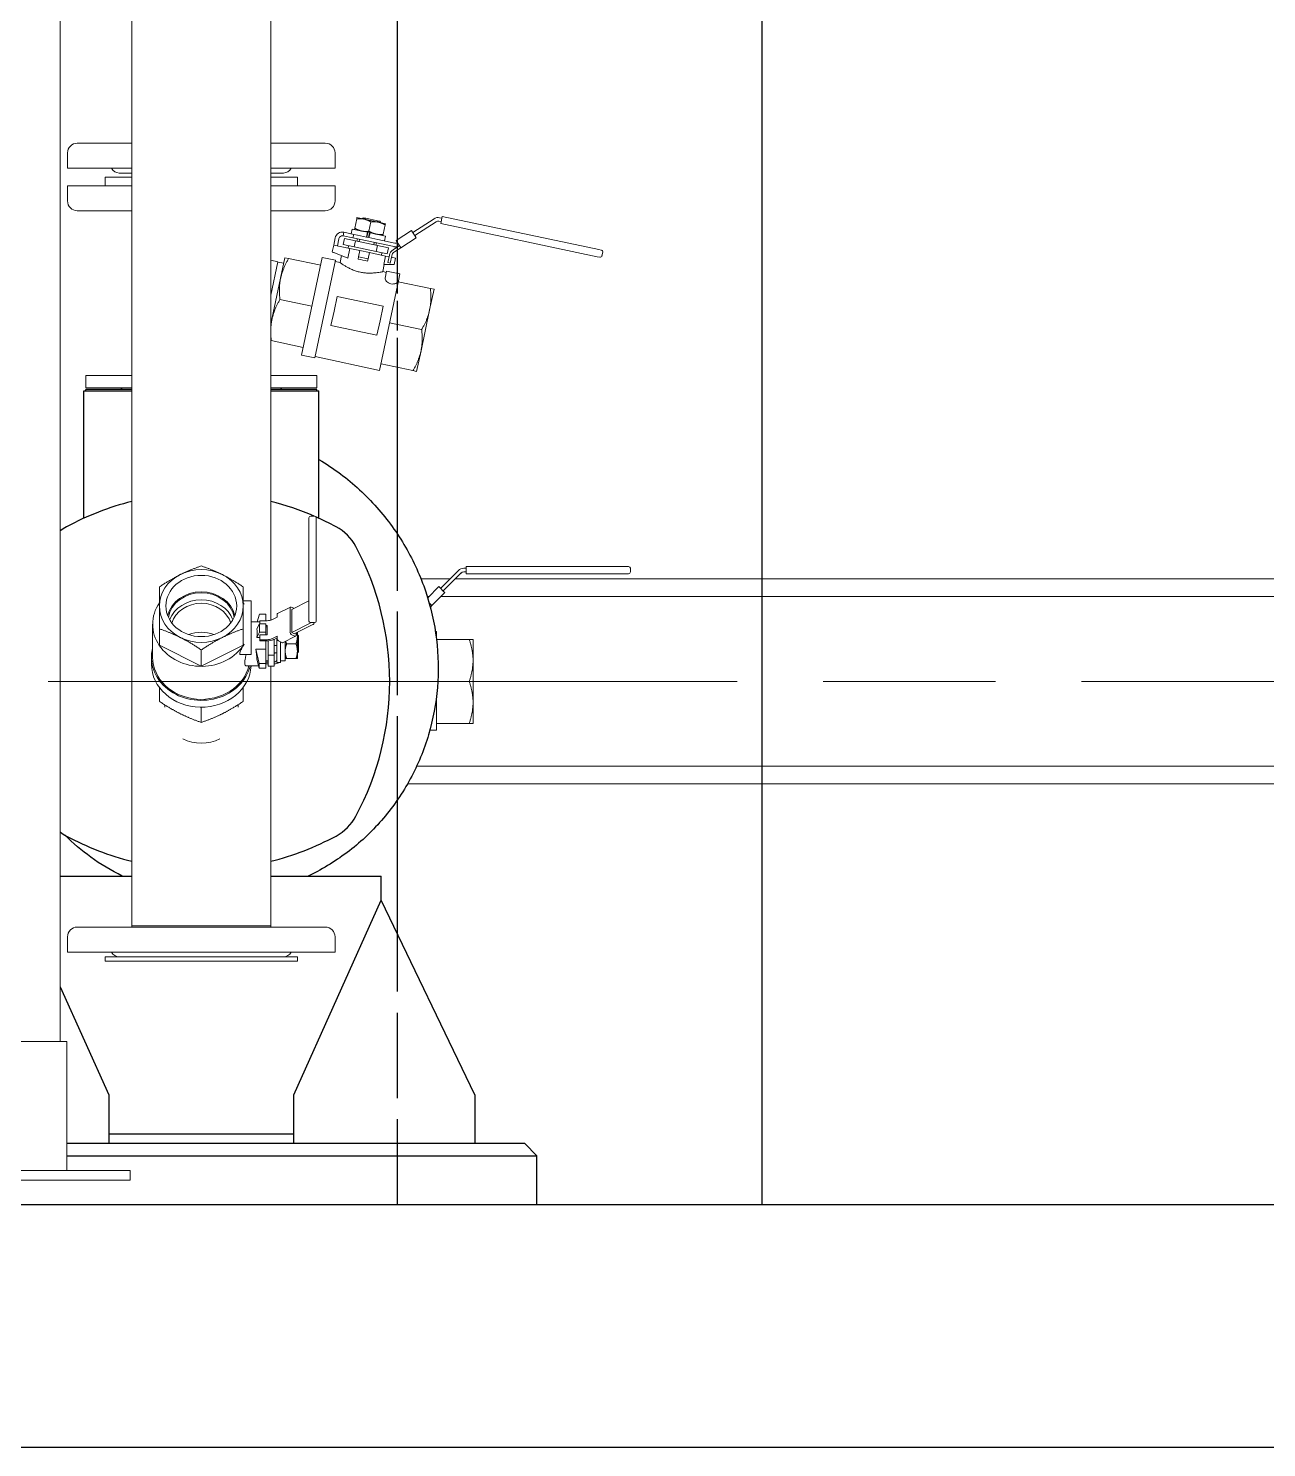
# Model space of a CAD drawing. Header units: millimetres. Extents: x 0 to 100323, y 0 to 59400.
# Drawn here: x 25514 to 26533, y 44541 to 45707 of the extents above; entities that cross this region are included whole.
import ezdxf

# ---------------------------------------------------------------- set-up
doc = ezdxf.new("R2010")
doc.units = ezdxf.units.MM
doc.header["$LTSCALE"] = 100
doc.linetypes.add('CHAIN', pattern=[0.3543, 0.2362, -0.0295, 0.0591, -0.0295])
doc.linetypes.add('DASHED', pattern=[0.2067, 0.1654, -0.0413])
doc.layers.add('Hidden', color=7, linetype='DASHED', lineweight=25)
doc.layers.add('Visible', color=7, linetype='Continuous', lineweight=25)
doc.layers.add('P_Biomass (BM)', color=150, linetype='Continuous', lineweight=18, true_color=0x007fff)
doc.layers.add('P_BioMass CenterLine', color=150, linetype='CHAIN', lineweight=18, true_color=0x007fff)

msp = doc.modelspace()

# ---------------------------------------------------------------- linework, layer by layer
at = {"layer": 'Hidden', "ltscale": 0.107633}
msp.add_line((25818, 45528.1), (25818, 45533.7), dxfattribs=at)
at = {"layer": 'Hidden', "ltscale": 0.045347}
msp.add_line((25818, 45525.4), (25818, 45527.8), dxfattribs=at)
at = {"layer": 'Hidden', "ltscale": 1.469807}
msp.add_line((25818, 45428.7), (25818, 45505.9), dxfattribs=at)
at = {"layer": 'Hidden', "ltscale": 4.156791}
msp.add_line((25818, 45073.2), (25818, 45291.5), dxfattribs=at)
at = {"layer": 'Hidden', "ltscale": 4.232037}
msp.add_line((25818, 44740.5), (25818, 44962.7), dxfattribs=at)
at = {"layer": 'P_Biomass (BM)'}
for p, q in [((25599.5, 45752), (25599.5, 44969.5)), ((25713.8, 45752), (25713.8, 45220.8)), ((25540.6, 45715.3), (25540.6, 44874.5)), ((25546.6, 45592.5), (25546.6, 45605)), ((25599.5, 45613), (25554.6, 45613)), ((25758.6, 45613), (25713.8, 45613)), ((25766.6, 45592.5), (25766.6, 45605)), ((25599.5, 45592.5), (25546.6, 45592.5)), ((25766.6, 45592.5), (25713.8, 45592.5)), ((25577.6, 45585), (25599.5, 45585)), ((25577.6, 45585), (25577.6, 45578)), ((25599.5, 45588.5), (25589.1, 45588.5)), ((25724.1, 45588.5), (25713.8, 45588.5)), ((25713.8, 45585), (25735.6, 45585)), ((25735.6, 45585), (25735.6, 45578)), ((25546.6, 45578), (25599.5, 45578)), ((25546.6, 45578), (25546.6, 45565.5)), ((25713.8, 45578), (25766.6, 45578)), ((25766.6, 45578), (25766.6, 45565.5)), ((25554.6, 45557.5), (25599.5, 45557.5)), ((25713.8, 45557.5), (25758.6, 45557.5)), ((25782.8, 45543.1), (25784.4, 45550.8)), ((25784.4, 45550.8), (25784.6, 45551.8)), ((25790.5, 45550.6), (25784.6, 45551.8)), ((25789.7, 45551.7), (25788.5, 45551)), ((25789.7, 45551.7), (25791.8, 45551.3)), ((25802.2, 45548.1), (25790.5, 45550.6)), ((25791.8, 45551.3), (25801.4, 45549.3)), ((25794.5, 45540.6), (25796.1, 45548.3)), ((25801.4, 45549.3), (25803.4, 45548.8)), ((25808.1, 45546.8), (25802.2, 45548.1)), ((25803.4, 45548.8), (25804.2, 45547.7)), ((25806.2, 45538.1), (25807.9, 45545.8)), ((25807.9, 45545.8), (25808.1, 45546.8)), ((25830.5, 45539.5), (25848, 45550.9)), ((25832.2, 45537), (25849.7, 45548.4)), ((25851.9, 45548.8), (25853.9, 45548.4)), ((25852.6, 45551.7), (25854.5, 45551.3)), ((25853.9, 45548.4), (25853.6, 45546.9)), ((25982.3, 45519.7), (25853.6, 45546.9)), ((25853.9, 45548.4), (25854.5, 45551.3)), ((25854.8, 45552.8), (25854.5, 45551.3)), ((25854.8, 45552.8), (25983.5, 45525.5)), ((25765.5, 45529.3), (25766.8, 45535.1)), ((25769.7, 45534.5), (25768.5, 45528.6)), ((25773.3, 45536.8), (25773.9, 45539.8)), ((25781.3, 45535.1), (25773.3, 45536.8)), ((25774.3, 45534.6), (25773.3, 45529.7)), ((25782, 45538), (25773.9, 45539.8)), ((25774.3, 45534.6), (25783.4, 45532.6)), ((25779.8, 45538.5), (25780.6, 45542.4)), ((25793.2, 45539.8), (25780.6, 45542.4)), ((25782, 45538), (25781.3, 45535.1)), ((25781.3, 45535.1), (25815.1, 45528)), ((25782, 45538), (25785, 45537.4)), ((25782.3, 45527.7), (25783.4, 45532.6)), ((25782.8, 45543.1), (25782.5, 45542)), ((25783.4, 45532.6), (25801.5, 45528.8)), ((25785, 45534.3), (25784.6, 45532.4)), ((25792.4, 45535.8), (25785, 45537.4)), ((25786.7, 45534), (25786.3, 45532)), ((25793.2, 45539.8), (25792.4, 45535.8)), ((25792.6, 45535.8), (25792.4, 45535.8)), ((25792.6, 45535.8), (25794.3, 45535.4)), ((25792.8, 45535.8), (25793.7, 45539.7)), ((25793.4, 45539.7), (25793.2, 45539.8)), ((25793.4, 45539.7), (25795.2, 45539.3)), ((25794.1, 45535.5), (25794.9, 45539.4)), ((25794.3, 45535.4), (25794.5, 45535.4)), ((25795.4, 45539.3), (25794.5, 45535.4)), ((25801.9, 45533.8), (25794.5, 45535.4)), ((25795.2, 45539.3), (25795.4, 45539.3)), ((25808, 45536.6), (25795.4, 45539.3)), ((25801.9, 45533.8), (25815.7, 45530.9)), ((25806.2, 45538.1), (25806, 45537)), ((25807.2, 45532.7), (25808, 45536.6)), ((25816.9, 45533), (25829.5, 45541.2)), ((25816.9, 45533), (25817.7, 45531.7)), ((25817.7, 45531.7), (25819.9, 45528.4)), ((25833.3, 45535.3), (25820.7, 45527.1)), ((25830.3, 45539.9), (25829.5, 45541.2)), ((25832.5, 45536.6), (25830.3, 45539.9)), ((25833.3, 45535.3), (25832.5, 45536.6)), ((25765.5, 45529.3), (25764.3, 45523.8)), ((25764.3, 45523.8), (25777.1, 45518.4)), ((25764.3, 45523.4), (25764.4, 45523.8)), ((25766.4, 45522.9), (25764.3, 45523.4)), ((25778.8, 45526.5), (25765.5, 45529.3)), ((25771.9, 45520.6), (25770.7, 45514.9)), ((25773.3, 45529.7), (25782.3, 45527.7)), ((25777.1, 45518.4), (25778.8, 45526.5)), ((25777.7, 45528.7), (25777.3, 45526.8)), ((25778.8, 45526.5), (25787.1, 45524.7)), ((25782.3, 45527.7), (25800.4, 45523.9)), ((25786, 45519.6), (25787.1, 45524.7)), ((25794.9, 45523.1), (25787.1, 45524.7)), ((25793.8, 45517.9), (25794.9, 45523.1)), ((25794.9, 45523.1), (25808.1, 45520.2)), ((25798.5, 45529.4), (25798.9, 45531.4)), ((25800.7, 45531), (25800.2, 45529.1)), ((25800.4, 45523.9), (25801.5, 45528.8)), ((25800.4, 45523.9), (25809.5, 45522)), ((25801.5, 45528.8), (25810.5, 45526.9)), ((25805.1, 45522.9), (25804.7, 45521)), ((25808.1, 45520.2), (25806.6, 45513.2)), ((25811, 45519.6), (25808.1, 45520.2)), ((25809.5, 45522), (25810.5, 45526.9)), ((25811.3, 45520.9), (25810, 45514.8)), ((25813.2, 45520.5), (25811.9, 45514.4)), ((25819.6, 45528.8), (25814.3, 45525.3)), ((25820.7, 45527.1), (25815.4, 45523.7)), ((25819.9, 45528.4), (25820.7, 45527.1)), ((25985.6, 45525.1), (25983.5, 45525.5)), ((25986.1, 45520.4), (25986.8, 45523.3)), ((25713.8, 45516.9), (25719.6, 45515.6)), ((25719.6, 45515.6), (25713.8, 45488.1)), ((25724.4, 45514.3), (25719.5, 45515.3)), ((25721.8, 45502), (25725.4, 45518.8)), ((25728.4, 45518.2), (25725.4, 45518.8)), ((25754.8, 45512.6), (25728.4, 45518.2)), ((25739.1, 45438.8), (25756.1, 45519)), ((25750, 45436.5), (25767, 45516.7)), ((25756.1, 45519), (25767, 45516.7)), ((25766.8, 45515.7), (25770.7, 45514.9)), ((25785.6, 45517.6), (25786, 45519.6)), ((25793.8, 45517.9), (25786, 45519.6)), ((25793.4, 45516), (25793.8, 45517.9)), ((25807.1, 45513.2), (25805.9, 45507.4)), ((25806.6, 45513.2), (25815.3, 45513.3)), ((25811.9, 45514.4), (25810, 45514.8)), ((25816.4, 45518.5), (25812.9, 45519.2)), ((25815.3, 45513.3), (25816.4, 45518.5)), ((25982.3, 45519.7), (25984.4, 45519.2)), ((25714.7, 45468.2), (25721.8, 45502)), ((25818.8, 45499.8), (25803.2, 45426.2)), ((25805.9, 45507.4), (25808.8, 45506.8)), ((25807.8, 45502.1), (25809, 45507.8)), ((25820, 45505.5), (25809, 45507.8)), ((25818.6, 45499.1), (25845, 45493.5)), ((25818.8, 45499.8), (25820, 45505.5)), ((25768.3, 45486.9), (25765.8, 45475)), ((25806.2, 45478.9), (25768.3, 45486.9)), ((25844.4, 45476), (25848, 45492.9)), ((25848, 45492.9), (25845, 45493.5)), ((25747.6, 45478.9), (25721.3, 45484.5)), ((25765.8, 45475), (25763.2, 45463.1)), ((25803.7, 45467), (25806.2, 45478.9)), ((25837.3, 45442.3), (25844.4, 45476)), ((25713.8, 45463.9), (25714.7, 45468.2)), ((25763.2, 45463.1), (25801.1, 45455.1)), ((25801.1, 45455.1), (25803.7, 45467)), ((25811.5, 45465.4), (25837.8, 45459.8)), ((25713.8, 45450.8), (25714.1, 45450.7)), ((25740.5, 45445.1), (25714.1, 45450.7)), ((25739.1, 45438.8), (25750, 45436.5)), ((25833.7, 45425.4), (25837.3, 45442.3)), ((25750.2, 45437.5), (25803.2, 45426.2)), ((25804.4, 45431.6), (25830.7, 45426)), ((25599.5, 45422), (25561.6, 45422)), ((25561.6, 45422), (25561.6, 45412)), ((25751.6, 45422), (25713.8, 45422)), ((25751.6, 45422), (25751.6, 45412)), ((25830.7, 45426), (25833.7, 45425.4)), ((25561.6, 45412), (25599.5, 45412)), ((25713.8, 45412), (25751.6, 45412)), ((25745.1, 45304.9), (25745.1, 45285.8)), ((25746.6, 45306.4), (25749.6, 45306.4)), ((25751.1, 45285.8), (25751.1, 45304.9)), ((25745.1, 45220.1), (25745.1, 45285.8)), ((25751.1, 45285.8), (25751.1, 45220.1)), ((25872.4, 45263.5), (25874.4, 45263.5)), ((25874.4, 45265), (26005.9, 45265)), ((25874.4, 45265), (25874.4, 45263.5)), ((25874.4, 45260.5), (25874.4, 45263.5)), ((26008, 45265), (26005.9, 45265)), ((26009.5, 45260.5), (26009.5, 45263.5)), ((25837.3, 45254.7), (25861, 45254.7)), ((25853.4, 45247), (25868.1, 45261.8)), ((25855.5, 45244.9), (25870.2, 45259.7)), ((25865.3, 45254.7), (27628.3, 45254.7)), ((25872.4, 45260.5), (25874.4, 45260.5)), ((25874.4, 45260.5), (25874.4, 45259)), ((26005.9, 45259), (25874.4, 45259)), ((26005.9, 45259), (26008, 45259)), ((25842.4, 45240.4), (25843.9, 45240.4)), ((25842.8, 45239.3), (25851.9, 45248.4)), ((25856.9, 45243.5), (25846.3, 45232.9)), ((25853, 45247.4), (25851.9, 45248.4)), ((25855.8, 45244.5), (25853, 45247.4)), ((25853.8, 45240.4), (27764.2, 45240.4)), ((25856.9, 45243.5), (25855.8, 45244.5)), ((25691.1, 45236.7), (25697.6, 45236.7)), ((25697.6, 45233.9), (25697.6, 45236.7)), ((25697.6, 45233.9), (25697.6, 45201)), ((25730, 45231.6), (25719.4, 45226.3)), ((25729.6, 45210.9), (25729.6, 45230.8)), ((25730.6, 45231.6), (25732.7, 45230.6)), ((25731, 45229.7), (25745.1, 45236.8)), ((25731, 45229.7), (25731, 45210.6)), ((25844, 45235.2), (25845.2, 45233.9)), ((25844.9, 45234.3), (25844.4, 45233.8)), ((25846.3, 45232.9), (25845, 45231.6)), ((25845.2, 45233.9), (25846.3, 45232.9)), ((25616.6, 45190.4), (25616.6, 45217.5)), ((25704.7, 45219.4), (25697.6, 45219.4)), ((25702.4, 45213.6), (25704.4, 45217.8)), ((25702.6, 45219.4), (25704.4, 45225.9)), ((25704.4, 45225.9), (25709.6, 45225.9)), ((25704.4, 45217.8), (25704.4, 45210.9)), ((25704.4, 45217.8), (25709.6, 45217.8)), ((25710.9, 45220.4), (25704.7, 45220.4)), ((25704.7, 45220.4), (25704.7, 45217.8)), ((25709.6, 45225.9), (25709.6, 45220.4)), ((25709.6, 45217.8), (25709.6, 45210.9)), ((25710.9, 45216.5), (25709.6, 45216.5)), ((25710.9, 45208.7), (25710.9, 45216.5)), ((25719, 45223.4), (25714.5, 45221.1)), ((25719, 45223.4), (25719, 45225.5)), ((25731, 45210.6), (25745.7, 45218)), ((25733.1, 45209.6), (25747.9, 45217)), ((25746.6, 45218.8), (25749.6, 45218.8)), ((25622.1, 45200.2), (25622.1, 45213.7)), ((25691.1, 45200.2), (25691.1, 45213.7)), ((25702.4, 45206.7), (25704.4, 45210.9)), ((25704.7, 45206.7), (25702.4, 45206.7)), ((25704.4, 45210.9), (25709.6, 45210.9)), ((25704.7, 45208.7), (25704.7, 45204.8)), ((25704.7, 45208.7), (25710.9, 45208.7)), ((25704.7, 45204.8), (25704.7, 45203.8)), ((25710.9, 45204.8), (25704.7, 45204.8)), ((25709.6, 45215.5), (25710.9, 45215.5)), ((25710.9, 45215.4), (25709.6, 45215.4)), ((25709.6, 45210.9), (25709.6, 45208.7)), ((25719, 45207.8), (25714.5, 45205.5)), ((25719, 45206.4), (25715.9, 45204.8)), ((25716.6, 45205.2), (25716.6, 45192.1)), ((25718.6, 45206.2), (25718.6, 45203.2)), ((25719, 45205.6), (25719, 45207.8)), ((25734.1, 45207.6), (25723.5, 45202.3)), ((25730.6, 45209.1), (25733.5, 45207.7)), ((25733.1, 45209.6), (25731, 45210.6)), ((25734.5, 45208.4), (25734.5, 45210.3)), ((25735.6, 45207.4), (25735.6, 45210.8)), ((25735.6, 45195.4), (25735.6, 45207.4)), ((25736.6, 45208.1), (25736.6, 45199.5)), ((25850.1, 45211.5), (25849.1, 45211.5)), ((25850.1, 45205.7), (25850.1, 45211.5)), ((25850.1, 45205.7), (25850.1, 45204.7)), ((25850.1, 45205), (25877, 45205)), ((25880.1, 45205), (25877, 45205)), ((25880.1, 45187.8), (25880.1, 45205)), ((25622.1, 45200.2), (25656.6, 45183)), ((25656.6, 45183), (25691.1, 45200.2)), ((25656.6, 45183), (25656.6, 45196.4)), ((25697.6, 45192.6), (25697.6, 45201)), ((25709.6, 45197.1), (25701.4, 45197.1)), ((25704.1, 45185.3), (25701.4, 45197.1)), ((25710.9, 45203.8), (25704.7, 45203.8)), ((25709.6, 45203.8), (25709.6, 45197.1)), ((25709.6, 45197.1), (25709.6, 45185.3)), ((25711.6, 45203.8), (25711.6, 45192.1)), ((25718.6, 45200.1), (25716.6, 45200.1)), ((25716.6, 45193.9), (25718.6, 45193.9)), ((25718.6, 45186), (25718.6, 45203.2)), ((25722.9, 45202.4), (25720, 45203.8)), ((25721.6, 45196.2), (25721.6, 45203)), ((25721.6, 45187.4), (25721.6, 45196.2)), ((25725.6, 45187.4), (25725.6, 45203.4)), ((25726.7, 45201.4), (25734.6, 45201.4)), ((25735.6, 45189.4), (25735.6, 45195.4)), ((25736.6, 45199.5), (25736.6, 45194.6)), ((25615.6, 45184.8), (25615.6, 45190.4)), ((25688.7, 45192.6), (25697.6, 45192.6)), ((25703.6, 45183.4), (25693.5, 45183.4)), ((25704.1, 45181.3), (25702.4, 45188.9)), ((25704.1, 45185.3), (25704.1, 45181.3)), ((25709.6, 45185.3), (25704.1, 45185.3)), ((25711.6, 45187.4), (25709.6, 45187.4)), ((25709.6, 45186.4), (25711.6, 45186.4)), ((25709.6, 45185.3), (25709.6, 45181.3)), ((25709.6, 45184.9), (25711.6, 45184.9)), ((25716.6, 45192.1), (25711.6, 45192.1)), ((25711.6, 45192.1), (25711.6, 45182.9)), ((25711.6, 45182.9), (25716.6, 45182.9)), ((25713.8, 45182.9), (25713.8, 44969.5)), ((25716.6, 45192.1), (25716.6, 45182.9)), ((25721.6, 45186), (25718.6, 45186)), ((25721.6, 45186), (25721.6, 45187.4)), ((25721.6, 45187.4), (25725.6, 45187.4)), ((25725.6, 45189.4), (25726.7, 45189.4)), ((25726.7, 45189.4), (25734.6, 45189.4)), ((25735.6, 45189.4), (25734.6, 45189.4)), ((25880.1, 45153.3), (25880.1, 45187.8)), ((25709.6, 45181.3), (25704.1, 45181.3)), ((25851.1, 45170.5), (25877, 45170.5)), ((25622.1, 45165.6), (25622.1, 45154.1)), ((25691.1, 45165.6), (25691.1, 45154.1)), ((25850.1, 45158.6), (25850.1, 45130.5)), ((25626.5, 45149.4), (25626.5, 45151.3)), ((25656.6, 45149.3), (25656.6, 45136.8)), ((25686.8, 45149.4), (25686.8, 45151.3)), ((25880.1, 45136), (25880.1, 45153.3)), ((25850.1, 45136), (25877, 45136)), ((25877, 45136), (25880.1, 45136)), ((25844.6, 45130.5), (25850.1, 45130.5)), ((25833.7, 45100.7), (27751.2, 45100.7)), ((25826.3, 45086.4), (27616, 45086.4)), ((25546.6, 44948), (25546.6, 44960.5)), ((25758.6, 44968.5), (25554.6, 44968.5)), ((25599.5, 44969.5), (25713.8, 44969.5)), ((25713.8, 44969.5), (25599.5, 44969.5)), ((25599.5, 44968.5), (25599.5, 44969.5)), ((25713.8, 44968.5), (25713.8, 44969.5)), ((25766.6, 44948), (25766.6, 44960.5)), ((25766.6, 44948), (25546.6, 44948)), ((25735.6, 44944), (25577.6, 44944)), ((25577.6, 44940.5), (25577.6, 44944)), ((25735.6, 44940.5), (25577.6, 44940.5)), ((25735.6, 44940.5), (25735.6, 44944)), ((25450.3, 44874.5), (25545.9, 44874.5)), ((25545.9, 44768.5), (25545.9, 44874.5)), ((25398.1, 44768.5), (25598.1, 44768.5)), ((25598.1, 44760.5), (25598.1, 44768.5)), ((25398.1, 44760.5), (25598.1, 44760.5))]:
    msp.add_line(p, q, dxfattribs=at)
for centre, radius, start, end in [((25554.6, 45605), 8, 90, 180), ((25758.6, 45605), 8, 0, 90), ((25589.1, 45595.5), 7, 205.3769, 270), ((25724.1, 45595.5), 7, 270, 334.6231), ((25554.6, 45565.5), 8, 180, 270), ((25758.6, 45565.5), 8, 270, 0), ((25851.3, 45545.9), 6, 78.0488, 123.0488), ((25851.3, 45545.9), 3, 78.0488, 123.0488), ((25772.6, 45533.9), 6, 78.0488, 168.0488), ((25772.6, 45533.9), 3, 78.0488, 168.0488), ((25818.1, 45519.5), 7, 123.0488, 168.0488), ((25818.1, 45519.5), 5, 123.0488, 168.0488), ((25816.3, 45533.8), 6, 258.0488, 303.0488), ((25816.3, 45533.8), 3, 258.0488, 303.0488), ((25984.7, 45520.7), 1.5, 258.0488, 348.0488), ((25985.3, 45523.6), 1.5, 348.0488, 78.0488), ((25746.6, 45304.9), 1.5, 90, 180), ((25749.6, 45304.9), 1.5, 0, 90), ((25872.4, 45257.5), 6, 90, 135), ((26008, 45263.5), 1.5, 0, 90), ((25872.4, 45257.5), 3, 90, 135), ((26008, 45260.5), 1.5, 270, 0), ((25840.6, 45238.5), 6, 308.434, 315), ((25554.6, 44960.5), 8, 90, 180), ((25758.6, 44960.5), 8, 0, 90), ((25589.1, 44951), 7, 205.3769, 270), ((25724.1, 44951), 7, 270, 334.6231)]:
    msp.add_arc(centre, radius, start, end, dxfattribs=at)
for centre, major_axis, ratio, start_param, end_param in [((25788.6, 45512.8), (17.6, -3.7), 0.231342, 1.346703, 1.794889), ((25656.6, 45232.5), (-34.5, 0), 0.866025, 4.18879, 5.235988), ((25656.6, 45232.5), (-34.5, 0), 0.866025, 5.235988, 6.283185), ((25656.6, 45232.5), (34.5, 0), 0.866025, 0, 1.047198), ((25656.6, 45219.6), (28.3, 0), 0.866025, 0.209162, 2.932431), ((25656.6, 45219.6), (27.4, 0), 0.866025, 0.155591, 2.986002), ((25656.6, 45217.5), (-40, 0), 0.866025, 5.752578, 8.929814), ((25656.6, 45232.5), (-34.5, 0), 0.866025, 0, 1.047198), ((25656.6, 45213.8), (27.4, 0), 0.866025, 0.317883, 2.82371), ((25656.6, 45213.1), (-25, 0), 0.866025, 3.394153, 6.030625), ((25656.6, 45232.5), (34.5, 0), 0.866025, 5.235988, 6.283185), ((25656.6, 45217.5), (40, 0), 0.866025, 0.494964, 0.530607), ((25730.6, 45230.3), (-0.67, 1.34), 0.612372, 5.598466, 7.169262), ((25710.9, 45222.9), (-5, 0), 0.5, 1.570796, 2.356194), ((25720, 45225), (-0.67, 1.34), 0.612372, 0, 0.886077), ((25746.6, 45220.1), (-1.5, 0), 0.866025, 0, 1.570796), ((25743.6, 45219.1), (3, 0), 0.5, 5.497787, 6.083184), ((25743.6, 45219.1), (6, 0), 0.5, 5.497787, 6.18334), ((25749.6, 45220.1), (1.5, 0), 0.866025, 4.712389, 6.283185), ((25656.6, 45232.5), (34.5, 0), 0.866025, 4.18879, 5.235988), ((25656.6, 45189.2), (-25, 0), 0.866025, 4.28997, 5.134808), ((25698.3, 45201.4), (-2.2, -18), 0.197595, 1.894096, 2.342282), ((25710.9, 45207.3), (-5, 0), 0.5, 1.570796, 2.356194), ((25710.9, 45207.3), (-7, 0), 0.5, 1.570796, 2.356194), ((25720, 45205.1), (-0.67, 1.34), 0.612372, 0.886077, 2.456873), ((25730.6, 45210.4), (0.67, -1.34), 0.612372, 4.02767, 5.598466), ((25733.5, 45209), (0.67, -1.34), 0.612372, 5.598466, 7.169262), ((25656.6, 45190.4), (-41, 0), 0.866025, 6.061871, 9.226334), ((25699, 45201.4), (-3.1, 18), 0.095309, 3.930328, 4.455858), ((25715.6, 45194.8), (-3, 0), 0.5, 1.910633, 2.484078), ((25724.6, 45203.2), (-6, 0), 0.5, 5.817437, 6.283185), ((25722.9, 45203.7), (0.67, -1.34), 0.612372, 5.598466, 6.283185), ((25656.6, 45184.8), (-41, 0), 0.866025, 0, 3.100744), ((25656.6, 45190.4), (-40, 0), 0.866025, 0, 2.938119), ((25715.6, 45187.9), (3, 0), 0.5, 5.052226, 6.283185), ((25715.6, 45187.9), (6, 0), 0.5, 4.879837, 5.583761), ((25656.6, 45145.7), (30.1, 0), 0.866025, 4.178229, 5.246549)]:
    msp.add_ellipse(centre, major_axis=major_axis, ratio=ratio, start_param=start_param, end_param=end_param, dxfattribs=at)
msp.add_ellipse((25656.6, 45232.5), major_axis=(29.1, 0), ratio=0.866025, dxfattribs=at)
for points, weights in [([(25790.5, 45550.6), (25787.8, 45551.1), (25784.4, 45550.8)], [1.79385662014, 1.79385662014, 1.66506350946]), ([(25791.8, 45551.3), (25791.1, 45551), (25790.2, 45550.6)], [1.09389498572, 1.12552357002, 1.14874156311]), ([(25796.1, 45548.3), (25793.2, 45550), (25790.5, 45550.6)], [1.66506350946, 1.79385662014, 1.79385662014]), ([(25802.2, 45548.1), (25799.5, 45548.6), (25796.1, 45548.3)], [1.79385662014, 1.79385662014, 1.66506350946]), ([(25802.5, 45548), (25801.9, 45548.7), (25801.4, 45549.3)], [1.14874156311, 1.12552357002, 1.09389498572]), ([(25807.9, 45545.8), (25804.9, 45547.5), (25802.2, 45548.1)], [1.66506350946, 1.79385662014, 1.79385662014]), ([(25788.4, 45540.8), (25785.7, 45541.4), (25782.8, 45543.1)], [1.79385662014, 1.79385662014, 1.66506350946]), ([(25794.5, 45540.6), (25791.1, 45540.2), (25788.4, 45540.8)], [1.66506350946, 1.79385662014, 1.79385662014]), ([(25800.2, 45538.3), (25797.4, 45538.9), (25794.5, 45540.6)], [1.79385662014, 1.79385662014, 1.66506350946]), ([(25806.2, 45538.1), (25802.9, 45537.7), (25800.2, 45538.3)], [1.66506350946, 1.79385662014, 1.79385662014]), ([(25721.8, 45502), (25723.5, 45509.8), (25728.4, 45518.2)], [1.77816775413, 1.77816775413, 1.65050105335]), ([(25721.3, 45484.5), (25720.2, 45494.1), (25721.8, 45502)], [1.65050105335, 1.77816775413, 1.77816775413]), ([(25845, 45493.5), (25846.1, 45483.9), (25844.4, 45476)], [1.65050105335, 1.77816775413, 1.77816775413]), ([(25714.7, 45468.2), (25716.3, 45476.1), (25721.3, 45484.5)], [1.77816775413, 1.77816775413, 1.65050105335]), ([(25844.4, 45476), (25842.8, 45468.2), (25837.8, 45459.8)], [1.77816775413, 1.77816775413, 1.65050105335]), ([(25713.8, 45461.4), (25714, 45464.9), (25714.7, 45468.2)], [1.75547609997, 1.77816775413, 1.77816775413]), ([(25714.1, 45450.7), (25713.9, 45452.8), (25713.8, 45454.8)], [1.65050105335, 1.67709033399, 1.69814183664]), ([(25837.8, 45459.8), (25838.9, 45450.1), (25837.3, 45442.3)], [1.65050105335, 1.77816775413, 1.77816775413]), ([(25837.3, 45442.3), (25835.6, 45434.4), (25830.7, 45426)], [1.77816775413, 1.77816775413, 1.65050105335]), ([(25656.6, 45265.4), (25647.4, 45262.3), (25639.4, 45258.3)], [1.65050105335, 1.77816775413, 1.77816775413]), ([(25673.9, 45258.3), (25665.9, 45262.3), (25656.6, 45265.4)], [1.77816775413, 1.77816775413, 1.65050105335]), ([(25639.4, 45258.3), (25631.4, 45254.3), (25622.1, 45248.2)], [1.77816775413, 1.77816775413, 1.65050105335]), ([(25691.1, 45248.2), (25681.9, 45254.3), (25673.9, 45258.3)], [1.65050105335, 1.77816775413, 1.77816775413]), ([(25622.1, 45248.2), (25622.1, 45240.5), (25622.1, 45232.5)], [1.65050105335, 1.77816775413, 1.77816775413]), ([(25691.1, 45232.5), (25691.1, 45240.5), (25691.1, 45248.2)], [1.77816775413, 1.77816775413, 1.65050105335]), ([(25622.1, 45232.5), (25622.1, 45224.5), (25622.1, 45213.7)], [1.77816775413, 1.77816775413, 1.65050105335]), ([(25691.1, 45213.7), (25691.1, 45224.5), (25691.1, 45232.5)], [1.65050105335, 1.77816775413, 1.77816775413]), ([(25622.1, 45213.7), (25631.4, 45210.6), (25639.4, 45206.6)], [1.65050105335, 1.77816775413, 1.77816775413]), ([(25639.4, 45206.6), (25647.4, 45202.6), (25656.6, 45196.4)], [1.77816775413, 1.77816775413, 1.65050105335]), ([(25656.6, 45196.4), (25665.9, 45202.6), (25673.9, 45206.6)], [1.65050105335, 1.77816775413, 1.77816775413]), ([(25673.9, 45206.6), (25681.9, 45210.6), (25691.1, 45213.7)], [1.77816775413, 1.77816775413, 1.65050105335]), ([(25735.6, 45207.4), (25735.6, 45204.6), (25734.6, 45201.4)], [1.79385662014, 1.79385662014, 1.66506350946]), ([(25735.3, 45210.7), (25735.6, 45209), (25735.6, 45207.4)], [1.75070824969, 1.79385662014, 1.79385662014]), ([(25735.6, 45208.8), (25736.2, 45208.5), (25736.6, 45208.1)], [1.14874156311, 1.12552357002, 1.09389498572]), ([(25877, 45205), (25880.1, 45195.8), (25880.1, 45187.8)], [1.65050105335, 1.77816775413, 1.77816775413]), ([(25725.6, 45195.4), (25725.6, 45198.1), (25726.7, 45201.4)], [1.79385662014, 1.79385662014, 1.66506350946]), ([(25726.7, 45189.4), (25725.6, 45192.6), (25725.6, 45195.4)], [1.66506350946, 1.79385662014, 1.79385662014]), ([(25726.1, 45203.6), (25726.3, 45202.5), (25726.7, 45201.4)], [1.73845394875, 1.70938483557, 1.66506350946]), ([(25735.6, 45195.4), (25735.6, 45198.1), (25734.6, 45201.4)], [1.79385662014, 1.79385662014, 1.66506350946]), ([(25734.6, 45189.4), (25735.6, 45192.6), (25735.6, 45195.4)], [1.66506350946, 1.79385662014, 1.79385662014]), ([(25736.6, 45199.5), (25736.2, 45199.8), (25735.6, 45200.1)], [1.09389498572, 1.12552357002, 1.14874156311]), ([(25735.6, 45193.9), (25736.2, 45194.3), (25736.6, 45194.6)], [1.14874156311, 1.12552357002, 1.09389498572]), ([(25880.1, 45187.8), (25880.1, 45179.8), (25877, 45170.5)], [1.77816775413, 1.77816775413, 1.65050105335]), ([(25877, 45170.5), (25880.1, 45161.3), (25880.1, 45153.3)], [1.65050105335, 1.77816775413, 1.77816775413]), ([(25639.4, 45143.9), (25631.4, 45147.9), (25622.1, 45154.1)], [1.77816775413, 1.77816775413, 1.65050105335]), ([(25691.1, 45154.1), (25681.9, 45147.9), (25673.9, 45143.9)], [1.65050105335, 1.77816775413, 1.77816775413]), ([(25880.1, 45153.3), (25880.1, 45145.3), (25877, 45136)], [1.77816775413, 1.77816775413, 1.65050105335]), ([(25656.6, 45136.8), (25647.4, 45139.9), (25639.4, 45143.9)], [1.65050105335, 1.77816775413, 1.77816775413]), ([(25673.9, 45143.9), (25665.9, 45139.9), (25656.6, 45136.8)], [1.77816775413, 1.77816775413, 1.65050105335])]:
    msp.add_rational_spline(points, weights, degree=2, dxfattribs=at)
for points, knots in [([(25805.9, 45507.4), (25805.9, 45507.4), (25805.8, 45507.4), (25805.3, 45507.3), (25804.9, 45507.2), (25803.9, 45507), (25803.3, 45506.9), (25801.9, 45506.7), (25801.1, 45506.6), (25799.5, 45506.4), (25798.5, 45506.3), (25796.5, 45506.2), (25795.4, 45506.2), (25793.2, 45506.2), (25792, 45506.3), (25789.7, 45506.5), (25788.5, 45506.7), (25786.3, 45507.2), (25785.1, 45507.5), (25782.9, 45508.2), (25781.8, 45508.6), (25779.7, 45509.5), (25778.7, 45510), (25776.9, 45510.9), (25776.1, 45511.3), (25774.7, 45512.2), (25774, 45512.6), (25772.8, 45513.4), (25772.3, 45513.7), (25771.5, 45514.3), (25771.2, 45514.5), (25770.8, 45514.8), (25770.7, 45514.9), (25770.7, 45514.9)], [-8.267449, -8.267449, -8.267449, -8.267449, -7.923264, -7.923264, -7.57908, -7.57908, -7.234895, -7.234895, -6.89071, -6.89071, -6.545941, -6.545941, -6.201171, -6.201171, -5.856402, -5.856402, -5.511633, -5.511633, -5.166863, -5.166863, -4.822094, -4.822094, -4.477324, -4.477324, -4.132555, -4.132555, -3.78837, -3.78837, -3.444186, -3.444186, -3.100001, -3.100001, -2.755816, -2.755816, -2.755816, -2.755816]), ([(25807.8, 45502.1), (25807.7, 45501.7), (25807.8, 45501.3), (25808.2, 45500.3), (25808.6, 45499.7), (25809.4, 45498.9), (25809.9, 45498.5), (25811.2, 45497.8), (25811.9, 45497.5), (25812.5, 45497.4), (25813.2, 45497.2), (25814, 45497.2), (25815.4, 45497.3), (25816, 45497.5), (25817.1, 45497.9), (25817.7, 45498.3), (25818.5, 45499), (25818.7, 45499.4), (25818.8, 45499.8)], [-0.925014, -0.925014, -0.925014, -0.925014, -0.674147, -0.674147, -0.42328, -0.42328, -0.21164, -0.21164, 0, 0, 0, 0.21164, 0.21164, 0.42328, 0.42328, 0.674147, 0.674147, 0.925014, 0.925014, 0.925014, 0.925014]), ([(25688.7, 45192.6), (25688.6, 45192.6), (25688.6, 45192.6), (25688.3, 45192.8), (25688.2, 45193), (25688.2, 45193.7), (25688.3, 45194.2), (25688.7, 45195.3), (25689, 45196), (25689.7, 45197.3), (25690.1, 45198.1), (25691, 45199.6), (25691.4, 45200.4), (25691.8, 45201)], [-2.100869, -2.100869, -2.100869, -2.100869, -2.023546, -2.023546, -1.811906, -1.811906, -1.600265, -1.600265, -1.388625, -1.388625, -1.137758, -1.137758, -0.886891, -0.886891, -0.886891, -0.886891]), ([(25692.3, 45185.8), (25692.3, 45186.3), (25692.4, 45187), (25692.6, 45188.6), (25692.8, 45189.5), (25693.2, 45191.1), (25693.3, 45191.9), (25693.5, 45192.6)], [-11.0232652, -11.0232652, -11.0232652, -11.0232652, -10.6784958, -10.6784958, -10.3337263, -10.3337263, -10.0842942, -10.0842942, -10.0842942, -10.0842942]), ([(25693.5, 45183.4), (25693.3, 45183.4), (25693.2, 45183.4), (25692.8, 45183.7), (25692.6, 45183.9), (25692.4, 45184.7), (25692.3, 45185.2), (25692.3, 45185.8)], [-0.9116263, -0.9116263, -0.9116263, -0.9116263, -0.6895389, -0.6895389, -0.3447694, -0.3447694, 0, 0, 0, 0])]:
    msp.add_open_spline(points, degree=3, knots=knots, dxfattribs=at)
msp.add_open_spline([(25850, 45205.3), (25850.1, 45205.4), (25850.1, 45205.6), (25850.1, 45205.7)], degree=3, dxfattribs=at)
at = {"layer": 'P_BioMass CenterLine', "ltscale": 23.990969}
msp.add_line((25530.6, 45170.5), (28102.4, 45170.5), dxfattribs=at)
at = {"layer": 'Visible'}
for p, q in [((26118, 44740.5), (26118, 46740.5)), ((25818, 45533.7), (25818, 45768)), ((25818, 45527.8), (25818, 45528.1)), ((25818, 45505.9), (25818, 45525.4)), ((25818, 45291.5), (25818, 45428.7)), ((25559.9, 45304.6), (25559.9, 45409.5)), ((25559.9, 45409.5), (25599.5, 45409.5)), ((25599.5, 45410.5), (25561.6, 45410.5)), ((25561.6, 45409.5), (25561.6, 45410.5)), ((25591.6, 45412), (25590.1, 45410.5)), ((25751.6, 45410.5), (25713.8, 45410.5)), ((25713.8, 45409.5), (25753.4, 45409.5)), ((25721.6, 45412), (25723.1, 45410.5)), ((25751.6, 45409.5), (25751.6, 45410.5)), ((25753.4, 45304.6), (25753.4, 45409.5)), ((25818, 44962.7), (25818, 45073.2)), ((25540.6, 45010.5), (25599.5, 45010.5)), ((25713.8, 45010.5), (25804.6, 45010.5)), ((25804.6, 44990.5), (25804.6, 45010.5)), ((25732.6, 44830.5), (25804.6, 44990.5)), ((25881.6, 44830.5), (25804.6, 44990.5)), ((25540.6, 44919.4), (25580.6, 44830.5)), ((25580.6, 44830.5), (25580.6, 44798.5)), ((25732.6, 44798.5), (25732.6, 44830.5)), ((25881.6, 44830.5), (25881.6, 44790.5)), ((25580.6, 44798.5), (25580.6, 44790.5)), ((25580.6, 44798.5), (25732.6, 44798.5)), ((25732.6, 44790.5), (25732.6, 44798.5)), ((25922.6, 44790.5), (25545.9, 44790.5)), ((25922.6, 44790.5), (25932.6, 44780.5)), ((25545.9, 44780.5), (25932.6, 44780.5)), ((25932.6, 44740.5), (25932.6, 44780.5)), ((23292.9, 44740.5), (26118, 44740.5)), ((23292.9, 44740.5), (28186.6, 44740.5)), ((28186.6, 44540.5), (23292.9, 44540.5))]:
    msp.add_line(p, q, dxfattribs=at)
for centre, radius, start, end in [((25656.6, 45091.3), 234.2, 104.1241, 118.2392), ((25656.6, 45091.3), 234.2, 66.674, 75.8759), ((25656.6, 45091.3), 234.2, 61.7608, 66.2724), ((25564.7, 45262.4), 40, 118.2392, 127.0737), ((25748.5, 45262.4), 40, 28.2392, 61.7608), ((25577.4, 45170.5), 234.2, 331.7608, 28.2392), ((25748.5, 45078.6), 40, 298.2392, 331.7608), ((25564.7, 45078.6), 40, 232.9263, 241.7608), ((25656.6, 45249.7), 234.2, 241.7608, 255.8759), ((25656.6, 45249.7), 234.2, 284.1241, 298.2392)]:
    msp.add_arc(centre, radius, start, end, dxfattribs=at)
for points, knots in [([(25753.4, 45353), (25759.5, 45349.4), (25765.4, 45345.4), (25781.9, 45333), (25791.9, 45323.7), (25809.9, 45303.5), (25817.8, 45292.5), (25831.3, 45269.3), (25836.9, 45256.9), (25845.4, 45231.6), (25848.4, 45218.5), (25851.6, 45192.1), (25851.9, 45178.7), (25849.7, 45152.4), (25847.2, 45139.3), (25839.8, 45114.1), (25834.7, 45101.9), (25822.3, 45078.9), (25814.9, 45068), (25798.1, 45048.2), (25788.7, 45039.2), (25768.2, 45023.4), (25757.2, 45016.6), (25745.3, 45010.8), (25744.9, 45010.7), (25744.6, 45010.5)], [1.961868, 1.961868, 1.961868, 1.961868, 4.087766, 4.087766, 8.151415, 8.151415, 12.193232, 12.193232, 16.212967, 16.212967, 20.210372, 20.210372, 24.185194, 24.185194, 28.137172, 28.137172, 32.066035, 32.066035, 35.971506, 35.971506, 39.8533, 39.8533, 43.711121, 43.711121, 43.819125, 43.819125, 43.819125, 43.819125]), ([(25591.6, 45010.5), (25582.5, 45014.9), (25573.8, 45020.1), (25558.2, 45031.4), (25551.1, 45037.5), (25544.6, 45044.1)], [59.608607, 59.608607, 59.608607, 59.608607, 62.62964, 62.62964, 65.395736, 65.395736, 65.395736, 65.395736])]:
    msp.add_open_spline(points, degree=3, knots=knots, dxfattribs=at)

doc.saveas('drawing.dxf')
